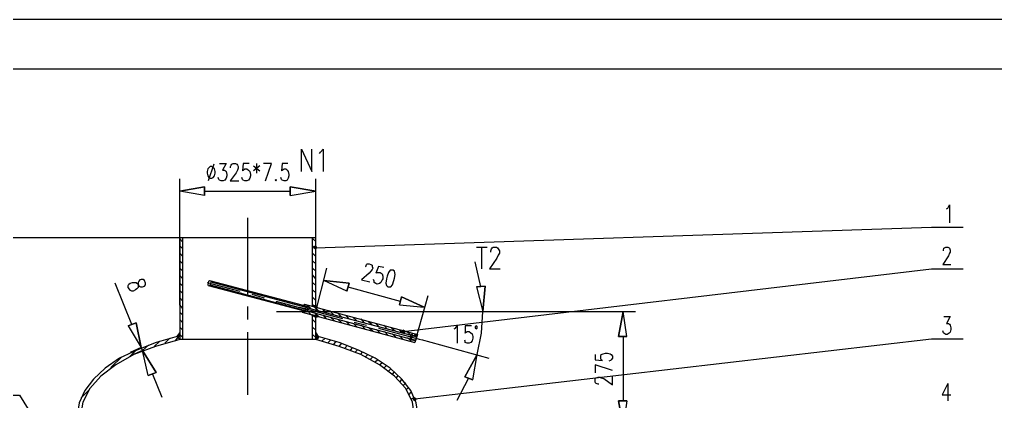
# Model space of a CAD drawing. Extents: x 13.06 to 16.25, y 9.33 to 13.85.
# Drawn here: x 13.929 to 14.977, y 13.442 to 13.853 of the extents above; entities that cross this region are included whole.
import ezdxf

# ---------------------------------------------------------------- set-up
doc = ezdxf.new("R2010")
doc.units = 0
doc.header["$MEASUREMENT"] = 0
doc.linetypes.add('AUSGEZOGEN', pattern=[0])
doc.layers.get('0').update_dxf_attribs({"linetype": 'AUSGEZOGEN'})

msp = doc.modelspace()

# ---------------------------------------------------------------- linework, layer by layer
for points in [[(13.056, 9.3307), (16.25, 9.3307), (16.25, 9.3307), (16.25, 13.8527), (16.25, 13.8527), (13.056, 13.8527), (13.056, 13.8527), (13.056, 9.3307), (13.056, 9.3307)], [(13.19, 9.384), (16.1967, 9.384), (16.1967, 9.384), (16.1967, 13.7993), (16.1967, 13.7993), (13.19, 13.7993), (13.19, 13.7993), (13.19, 9.384), (13.19, 9.384)], [(14.2313, 13.6893), (14.2313, 13.7133), (14.2313, 13.7133), (14.2427, 13.6893), (14.2427, 13.6893), (14.2427, 13.7133)], [(14.2507, 13.7087), (14.252, 13.71), (14.252, 13.71), (14.2547, 13.7133), (14.2547, 13.7133), (14.2547, 13.6893)], [(14.1373, 13.6973), (14.1313, 13.6793)], [(14.1433, 13.698), (14.1507, 13.698), (14.1507, 13.698), (14.1467, 13.6907), (14.1467, 13.6907), (14.1487, 13.6907), (14.1487, 13.6907), (14.15, 13.69), (14.15, 13.69), (14.1507, 13.6893), (14.1507, 13.6893), (14.1513, 13.686), (14.1513, 13.686), (14.1513, 13.6847), (14.1513, 13.6847), (14.1507, 13.682), (14.1507, 13.682), (14.1493, 13.68), (14.1493, 13.68), (14.1473, 13.6793), (14.1473, 13.6793), (14.1453, 13.6793), (14.1453, 13.6793), (14.1433, 13.68), (14.1433, 13.68), (14.1427, 13.6807), (14.1427, 13.6807), (14.142, 13.6827)], [(14.1553, 13.6933), (14.1553, 13.6947), (14.1553, 13.6947), (14.156, 13.696), (14.156, 13.696), (14.1567, 13.6973), (14.1567, 13.6973), (14.158, 13.698), (14.158, 13.698), (14.1607, 13.698), (14.1607, 13.698), (14.162, 13.6973), (14.162, 13.6973), (14.1627, 13.696), (14.1627, 13.696), (14.1633, 13.6947), (14.1633, 13.6947), (14.1633, 13.6927), (14.1633, 13.6927), (14.1627, 13.6907), (14.1627, 13.6907), (14.1613, 13.688), (14.1613, 13.688), (14.1547, 13.6793), (14.1547, 13.6793), (14.164, 13.6793)], [(14.1753, 13.698), (14.1687, 13.698), (14.1687, 13.698), (14.168, 13.69), (14.168, 13.69), (14.1687, 13.6907), (14.1687, 13.6907), (14.1707, 13.692), (14.1707, 13.692), (14.1727, 13.692), (14.1727, 13.692), (14.1747, 13.6907), (14.1747, 13.6907), (14.176, 13.6893), (14.176, 13.6893), (14.1767, 13.686), (14.1767, 13.686), (14.1767, 13.6847), (14.1767, 13.6847), (14.176, 13.682), (14.176, 13.682), (14.1747, 13.68), (14.1747, 13.68), (14.1727, 13.6793), (14.1727, 13.6793), (14.1707, 13.6793), (14.1707, 13.6793), (14.1687, 13.68), (14.1687, 13.68), (14.168, 13.6807), (14.168, 13.6807), (14.1673, 13.6827)], [(14.1833, 13.698), (14.1833, 13.6873)], [(14.1927, 13.6793), (14.1993, 13.698), (14.1993, 13.698), (14.1907, 13.698)], [(14.2167, 13.698), (14.2107, 13.698), (14.2107, 13.698), (14.21, 13.69), (14.21, 13.69), (14.2107, 13.6907), (14.2107, 13.6907), (14.2127, 13.692), (14.2127, 13.692), (14.2147, 13.692), (14.2147, 13.692), (14.216, 13.6907), (14.216, 13.6907), (14.2173, 13.6893), (14.2173, 13.6893), (14.218, 13.686), (14.218, 13.686), (14.218, 13.6847), (14.218, 13.6847), (14.2173, 13.682), (14.2173, 13.682), (14.216, 13.68), (14.216, 13.68), (14.2147, 13.6793), (14.2147, 13.6793), (14.2127, 13.6793), (14.2127, 13.6793), (14.2107, 13.68), (14.2107, 13.68), (14.21, 13.6807), (14.21, 13.6807), (14.2093, 13.6827)], [(14.1333, 13.6947), (14.132, 13.6933), (14.132, 13.6933), (14.1307, 13.692), (14.1307, 13.692), (14.13, 13.6893), (14.13, 13.6893), (14.13, 13.6873), (14.13, 13.6873), (14.1307, 13.6847), (14.1307, 13.6847), (14.132, 13.6827), (14.132, 13.6827), (14.1333, 13.682), (14.1333, 13.682), (14.1353, 13.682), (14.1353, 13.682), (14.1367, 13.6827), (14.1367, 13.6827), (14.138, 13.6847), (14.138, 13.6847), (14.1387, 13.6873), (14.1387, 13.6873), (14.1387, 13.6893), (14.1387, 13.6893), (14.138, 13.692), (14.138, 13.692), (14.1367, 13.6933), (14.1367, 13.6933), (14.1353, 13.6947), (14.1353, 13.6947), (14.1333, 13.6947), (14.1333, 13.6947)], [(14.18, 13.6953), (14.1867, 13.69)], [(14.1867, 13.6953), (14.18, 13.69)], [(14.1007, 13.546), (14.1007, 13.6813)], [(14.204, 13.6807), (14.2033, 13.68), (14.2033, 13.68), (14.204, 13.6793), (14.204, 13.6793), (14.2047, 13.68), (14.2047, 13.68), (14.204, 13.6807), (14.204, 13.6807)], [(14.2467, 13.546), (14.2467, 13.6813)], [(14.1273, 13.6727), (14.1273, 13.6633), (14.1273, 13.6727), (14.1273, 13.6633), (14.1007, 13.668), (14.1273, 13.6727), (14.1007, 13.668), (14.1273, 13.6727), (14.1273, 13.6727)], [(14.1273, 13.668), (14.2193, 13.668)], [(14.2193, 13.6727), (14.2193, 13.6633), (14.2193, 13.6727), (14.2193, 13.6633), (14.2467, 13.668), (14.2193, 13.6727), (14.2467, 13.668), (14.2193, 13.6727), (14.2193, 13.6727)], [(14.924, 13.6493), (14.9253, 13.65), (14.9253, 13.65), (14.9273, 13.6533), (14.9273, 13.6533), (14.9273, 13.634)], [(14.1733, 13.6393), (14.1733, 13.5573)], [(14.2467, 13.6073), (14.246, 13.6073), (14.246, 13.6073), (14.908, 13.6293), (14.908, 13.6293), (14.942, 13.6293)], [(14.1733, 13.618), (13.298, 13.618)], [(14.1733, 13.618), (13.416, 13.618)], [(14.2467, 13.618), (14.1007, 13.618), (14.1007, 13.618), (14.1007, 13.5087)], [(14.104, 13.6133), (14.1007, 13.6167)], [(14.104, 13.5087), (14.104, 13.618)], [(14.2433, 13.544), (14.2433, 13.618)], [(14.2467, 13.614), (14.2433, 13.6173)], [(14.2467, 13.5433), (14.2467, 13.618)], [(14.104, 13.606), (14.1007, 13.6093)], [(14.2467, 13.606), (14.2433, 13.6093)], [(14.2453, 13.6087), (14.2447, 13.6073), (14.2453, 13.6087), (14.2447, 13.6073), (14.246, 13.6073), (14.2453, 13.6087), (14.246, 13.6073), (14.2453, 13.6087), (14.2453, 13.6087)], [(14.2447, 13.6073), (14.2453, 13.6067), (14.2447, 13.6073), (14.2453, 13.6067), (14.246, 13.6073), (14.2447, 13.6073), (14.246, 13.6073), (14.2447, 13.6073), (14.2447, 13.6073)], [(14.246, 13.6087), (14.2453, 13.6087), (14.246, 13.6087), (14.2453, 13.6087), (14.246, 13.6073), (14.246, 13.6087), (14.246, 13.6073), (14.246, 13.6087), (14.246, 13.6087)], [(14.2453, 13.6067), (14.246, 13.606), (14.2453, 13.6067), (14.246, 13.606), (14.246, 13.6073), (14.2453, 13.6067), (14.246, 13.6073), (14.2453, 13.6067), (14.2453, 13.6067)], [(14.2473, 13.6073), (14.2473, 13.6087), (14.2473, 13.6073), (14.2473, 13.6087), (14.246, 13.6073), (14.2473, 13.6073), (14.246, 13.6073), (14.2473, 13.6073), (14.2473, 13.6073)], [(14.2473, 13.6087), (14.246, 13.6087), (14.2473, 13.6087), (14.246, 13.6087), (14.246, 13.6073), (14.2473, 13.6087), (14.246, 13.6073), (14.2473, 13.6087), (14.2473, 13.6087)], [(14.246, 13.6073), (14.2467, 13.6073)], [(14.246, 13.606), (14.2473, 13.6067), (14.246, 13.606), (14.2473, 13.6067), (14.246, 13.6073), (14.246, 13.606), (14.246, 13.6073), (14.246, 13.606), (14.246, 13.606)], [(14.2473, 13.6067), (14.2473, 13.6073), (14.2473, 13.6067), (14.2473, 13.6073), (14.246, 13.6073), (14.2473, 13.6067), (14.246, 13.6073), (14.2473, 13.6067), (14.2473, 13.6067)], [(14.4193, 13.608), (14.4307, 13.608)], [(14.4247, 13.608), (14.4247, 13.5847)], [(14.4347, 13.6027), (14.4347, 13.604), (14.4347, 13.604), (14.4353, 13.606), (14.4353, 13.606), (14.436, 13.6073), (14.436, 13.6073), (14.4373, 13.608), (14.4373, 13.608), (14.4407, 13.608), (14.4407, 13.608), (14.442, 13.6073), (14.442, 13.6073), (14.4427, 13.606), (14.4427, 13.606), (14.444, 13.604), (14.444, 13.604), (14.444, 13.6013), (14.444, 13.6013), (14.4427, 13.5993), (14.4427, 13.5993), (14.4413, 13.596), (14.4413, 13.596), (14.4333, 13.5847), (14.4333, 13.5847), (14.4447, 13.5847)], [(14.9207, 13.604), (14.9207, 13.6047), (14.9207, 13.6047), (14.9213, 13.6067), (14.9213, 13.6067), (14.922, 13.6073), (14.922, 13.6073), (14.9233, 13.608), (14.9233, 13.608), (14.9253, 13.608), (14.9253, 13.608), (14.9267, 13.6073), (14.9267, 13.6073), (14.9273, 13.6067), (14.9273, 13.6067), (14.928, 13.6047), (14.928, 13.6047), (14.928, 13.6027), (14.928, 13.6027), (14.9273, 13.6013), (14.9273, 13.6013), (14.926, 13.5987), (14.926, 13.5987), (14.92, 13.5893), (14.92, 13.5893), (14.9287, 13.5893)], [(14.104, 13.598), (14.1007, 13.6013)], [(14.104, 13.59), (14.1007, 13.5933)], [(14.2467, 13.598), (14.2433, 13.6013)], [(14.2467, 13.59), (14.2433, 13.5933)], [(14.424, 13.5653), (14.418, 13.592)], [(14.104, 13.582), (14.1007, 13.5853)], [(14.2467, 13.582), (14.2433, 13.5853)], [(14.2467, 13.5387), (14.2587, 13.5853)], [(14.3, 13.5867), (14.3007, 13.5873), (14.3007, 13.5873), (14.3013, 13.5893), (14.3013, 13.5893), (14.302, 13.59), (14.302, 13.59), (14.304, 13.59), (14.304, 13.59), (14.306, 13.5893), (14.306, 13.5893), (14.3073, 13.5887), (14.3073, 13.5887), (14.3073, 13.5873), (14.3073, 13.5873), (14.308, 13.5853), (14.308, 13.5853), (14.3073, 13.584), (14.3073, 13.584), (14.306, 13.582), (14.306, 13.582), (14.304, 13.58), (14.304, 13.58), (14.296, 13.5727), (14.296, 13.5727), (14.3047, 13.5707)], [(14.32, 13.586), (14.314, 13.5873), (14.314, 13.5873), (14.3113, 13.58), (14.3113, 13.58), (14.312, 13.5807), (14.312, 13.5807), (14.316, 13.5807), (14.316, 13.5807), (14.318, 13.5793), (14.318, 13.5793), (14.3187, 13.5767), (14.3187, 13.5767), (14.3187, 13.574), (14.3187, 13.574), (14.318, 13.5727), (14.318, 13.5727), (14.3167, 13.57), (14.3167, 13.57), (14.3153, 13.5687), (14.3153, 13.5687), (14.3127, 13.568), (14.3127, 13.568), (14.3113, 13.5687), (14.3113, 13.5687), (14.3093, 13.57), (14.3093, 13.57), (14.3093, 13.5713), (14.3093, 13.5713), (14.3087, 13.5733)], [(14.3287, 13.5833), (14.3267, 13.5833), (14.3267, 13.5833), (14.3247, 13.5807), (14.3247, 13.5807), (14.3233, 13.5767), (14.3233, 13.5767), (14.3227, 13.574), (14.3227, 13.574), (14.322, 13.5693), (14.322, 13.5693), (14.3227, 13.5667), (14.3227, 13.5667), (14.324, 13.5653), (14.324, 13.5653), (14.3273, 13.5653), (14.3273, 13.5653), (14.3293, 13.5673), (14.3293, 13.5673), (14.3307, 13.572), (14.3307, 13.572), (14.3313, 13.5747), (14.3313, 13.5747), (14.332, 13.5787), (14.332, 13.5787), (14.3313, 13.582), (14.3313, 13.582), (14.33, 13.5833), (14.33, 13.5833), (14.3287, 13.5833), (14.3287, 13.5833)], [(14.3413, 13.5173), (14.3407, 13.5173), (14.3407, 13.5173), (14.908, 13.5847), (14.908, 13.5847), (14.942, 13.5847)], [(14.0627, 13.572), (14.0613, 13.5733), (14.0613, 13.5733), (14.0593, 13.5733), (14.0593, 13.5733), (14.058, 13.5727), (14.058, 13.5727), (14.0567, 13.5713), (14.0567, 13.5713), (14.056, 13.57), (14.056, 13.57), (14.056, 13.5647), (14.056, 13.5647), (14.0547, 13.5633), (14.0547, 13.5633), (14.0533, 13.562), (14.0533, 13.562), (14.0507, 13.5607), (14.0507, 13.5607), (14.0493, 13.5607), (14.0493, 13.5607), (14.048, 13.5613), (14.048, 13.5613), (14.0467, 13.5627), (14.0467, 13.5627), (14.0453, 13.5647), (14.0453, 13.5647), (14.0453, 13.5667), (14.0453, 13.5667), (14.046, 13.568), (14.046, 13.568), (14.0473, 13.5693), (14.0473, 13.5693), (14.05, 13.57), (14.05, 13.57), (14.054, 13.57), (14.054, 13.57), (14.056, 13.568), (14.056, 13.568), (14.0573, 13.566), (14.0573, 13.566), (14.0587, 13.5653), (14.0587, 13.5653), (14.0607, 13.5653), (14.0607, 13.5653), (14.0627, 13.566), (14.0627, 13.566), (14.064, 13.5673), (14.064, 13.5673), (14.064, 13.5693), (14.064, 13.5693), (14.0627, 13.572), (14.0627, 13.572)], [(14.104, 13.574), (14.1007, 13.5773)], [(14.1313, 13.5667), (14.1313, 13.5673), (14.1313, 13.5673), (14.132, 13.5713)], [(14.132, 13.5713), (14.1327, 13.572)], [(14.1327, 13.572), (14.2387, 13.544)], [(14.2467, 13.574), (14.2433, 13.578)], [(14.2827, 13.5693), (14.28, 13.5607), (14.2827, 13.5693), (14.28, 13.5607), (14.2553, 13.572), (14.2827, 13.5693), (14.2553, 13.572), (14.2827, 13.5693), (14.2827, 13.5693)], [(14.0493, 13.5247), (14.0313, 13.5693)], [(14.104, 13.566), (14.1007, 13.5693)], [(14.104, 13.558), (14.1007, 13.5613)], [(14.13, 13.57), (14.1653, 13.5607)], [(14.1313, 13.5667), (14.2373, 13.5387)], [(14.1333, 13.5673), (14.1327, 13.5667)], [(14.134, 13.5707), (14.1333, 13.5673)], [(14.1333, 13.5673), (14.2353, 13.54)], [(14.134, 13.5707), (14.236, 13.5433)], [(14.1367, 13.5707), (14.136, 13.57)], [(14.138, 13.566), (14.1373, 13.5653)], [(14.1413, 13.5693), (14.1407, 13.5687)], [(14.1433, 13.5647), (14.142, 13.564)], [(14.1467, 13.568), (14.1453, 13.5673)], [(14.148, 13.5633), (14.1467, 13.5627)], [(14.1513, 13.5673), (14.15, 13.566)], [(14.1527, 13.5627), (14.1513, 13.5613)], [(14.156, 13.566), (14.1547, 13.5647)], [(14.1573, 13.5613), (14.156, 13.56)], [(14.1607, 13.5647), (14.16, 13.5633)], [(14.1653, 13.5633), (14.1647, 13.562)], [(14.17, 13.562), (14.1693, 13.5607)], [(14.1747, 13.5607), (14.174, 13.56)], [(14.2467, 13.5667), (14.2433, 13.57)], [(14.2467, 13.5587), (14.2433, 13.562)], [(14.2813, 13.5653), (14.3373, 13.55)], [(14.4287, 13.566), (14.4193, 13.5653), (14.4287, 13.566), (14.4193, 13.5653), (14.426, 13.5387), (14.4287, 13.566), (14.426, 13.5387), (14.4287, 13.566), (14.4287, 13.566)], [(14.104, 13.55), (14.1007, 13.5533)], [(14.162, 13.56), (14.1613, 13.5587)], [(14.1667, 13.5587), (14.166, 13.5573)], [(14.1713, 13.5573), (14.1707, 13.556)], [(14.1767, 13.556), (14.1753, 13.5553)], [(14.178, 13.5573), (14.1913, 13.5533)], [(14.18, 13.5593), (14.1787, 13.5587)], [(14.1813, 13.5547), (14.18, 13.554)], [(14.1847, 13.558), (14.1833, 13.5573)], [(14.186, 13.5533), (14.1847, 13.5527)], [(14.1893, 13.5567), (14.188, 13.556)], [(14.1907, 13.552), (14.1893, 13.5513)], [(14.194, 13.5553), (14.1933, 13.5547)], [(14.1953, 13.5507), (14.1947, 13.55)], [(14.1987, 13.554), (14.198, 13.5533)], [(14.2033, 13.5533), (14.2027, 13.552)], [(14.204, 13.55), (14.2387, 13.5407)], [(14.208, 13.552), (14.2073, 13.5507)], [(14.2133, 13.5507), (14.212, 13.5493)], [(14.2467, 13.5507), (14.2433, 13.554)], [(14.3387, 13.5547), (14.3367, 13.546), (14.3387, 13.5547), (14.3367, 13.546), (14.3633, 13.5433), (14.3387, 13.5547), (14.3633, 13.5433), (14.3387, 13.5547), (14.3387, 13.5547)], [(14.3547, 13.51), (14.3673, 13.556)], [(14.104, 13.542), (14.1007, 13.546)], [(14.1733, 13.544), (14.1733, 13.53)], [(14.2, 13.5493), (14.1993, 13.5487)], [(14.2047, 13.5487), (14.204, 13.5473)], [(14.21, 13.5473), (14.2087, 13.546)], [(14.2147, 13.546), (14.2133, 13.5447)], [(14.218, 13.5493), (14.2167, 13.548)], [(14.2193, 13.5447), (14.218, 13.5433)], [(14.2227, 13.548), (14.2213, 13.5467)], [(14.224, 13.5433), (14.2227, 13.542)], [(14.2273, 13.5467), (14.2267, 13.5453)], [(14.2287, 13.542), (14.228, 13.5407)], [(14.2293, 13.5433), (14.2753, 13.5313)], [(14.232, 13.5453), (14.2313, 13.5447)], [(14.232, 13.54), (14.232, 13.5393), (14.232, 13.54), (14.232, 13.5393), (14.2327, 13.5393), (14.232, 13.54), (14.2327, 13.5393), (14.232, 13.54), (14.232, 13.54)], [(14.2327, 13.5387), (14.232, 13.54)], [(14.2387, 13.544), (14.2373, 13.5387), (14.2373, 13.5387), (14.2327, 13.5393)], [(14.2333, 13.5407), (14.2327, 13.54)], [(14.234, 13.546), (14.2333, 13.5453), (14.234, 13.546), (14.2333, 13.5453), (14.234, 13.5453), (14.234, 13.546), (14.234, 13.5453), (14.234, 13.546), (14.234, 13.546)], [(14.234, 13.546), (14.2333, 13.5453)], [(14.2333, 13.5453), (14.234, 13.5453), (14.2333, 13.5453), (14.234, 13.5453), (14.234, 13.5447), (14.2333, 13.5453), (14.234, 13.5447), (14.2333, 13.5453), (14.2333, 13.5453)], [(14.2347, 13.5467), (14.234, 13.5447)], [(14.234, 13.5447), (14.2387, 13.544)], [(14.2347, 13.5467), (14.356, 13.514)], [(14.236, 13.5433), (14.2353, 13.54)], [(14.2353, 13.54), (14.2373, 13.5393)], [(14.2367, 13.544), (14.236, 13.5433)], [(14.236, 13.5433), (14.238, 13.5427)], [(14.2373, 13.546), (14.2413, 13.542)], [(14.238, 13.5427), (14.3493, 13.5133)], [(14.2427, 13.5447), (14.2467, 13.5447), (14.2467, 13.5447), (14.2487, 13.5427)], [(14.2467, 13.5447), (14.2427, 13.5447), (14.2467, 13.5447), (14.2427, 13.5447), (14.2467, 13.5447), (14.2467, 13.5447)], [(14.2427, 13.5447), (14.2467, 13.5447), (14.2427, 13.5447), (14.2467, 13.5447), (14.2467, 13.5433), (14.2427, 13.5447), (14.2467, 13.5433), (14.2427, 13.5447), (14.2427, 13.5447)], [(14.2447, 13.5447), (14.2433, 13.546)], [(14.2453, 13.5433), (14.2493, 13.54)], [(14.2467, 13.5447), (14.2467, 13.5433), (14.2467, 13.5447), (14.2467, 13.5433), (14.248, 13.5433), (14.2467, 13.5447), (14.248, 13.5433), (14.2467, 13.5447), (14.2467, 13.5447)], [(14.2467, 13.5447), (14.248, 13.5433), (14.2467, 13.5447), (14.248, 13.5433), (14.2467, 13.5447), (14.2467, 13.5447)], [(14.2467, 13.5433), (14.248, 13.5433), (14.2467, 13.5433), (14.248, 13.5433), (14.2487, 13.5427), (14.2467, 13.5433), (14.2487, 13.5427), (14.2467, 13.5433), (14.2467, 13.5433)], [(14.254, 13.5413), (14.2573, 13.5373)], [(14.104, 13.5347), (14.1007, 13.538)], [(14.104, 13.5267), (14.1007, 13.53)], [(14.2047, 13.5387), (14.28, 13.5387)], [(14.232, 13.5393), (14.2327, 13.5393), (14.232, 13.5393), (14.2327, 13.5393), (14.2327, 13.5387), (14.232, 13.5393), (14.2327, 13.5387), (14.232, 13.5393), (14.232, 13.5393)], [(14.2327, 13.5393), (14.232, 13.538)], [(14.232, 13.538), (14.3533, 13.5053)], [(14.2327, 13.5387), (14.2333, 13.5373)], [(14.2373, 13.5393), (14.348, 13.5093)], [(14.238, 13.5393), (14.242, 13.5353)], [(14.2427, 13.5353), (14.2467, 13.5327), (14.2467, 13.5327), (14.25, 13.5333)], [(14.2427, 13.5353), (14.244, 13.534), (14.2427, 13.5353), (14.244, 13.534), (14.2467, 13.534), (14.2427, 13.5353), (14.2467, 13.534), (14.2427, 13.5353), (14.2427, 13.5353)], [(14.2433, 13.5087), (14.2433, 13.5353)], [(14.2467, 13.5267), (14.2433, 13.53)], [(14.244, 13.534), (14.2453, 13.5333), (14.244, 13.534), (14.2453, 13.5333), (14.2467, 13.5333), (14.244, 13.534), (14.2467, 13.5333), (14.244, 13.534), (14.244, 13.534)], [(14.244, 13.534), (14.2467, 13.534), (14.244, 13.534), (14.2467, 13.534), (14.2467, 13.5333), (14.244, 13.534), (14.2467, 13.5333), (14.244, 13.534), (14.244, 13.534)], [(14.2453, 13.5333), (14.2467, 13.5333), (14.2453, 13.5333), (14.2467, 13.5333), (14.2467, 13.5327), (14.2453, 13.5333), (14.2467, 13.5327), (14.2453, 13.5333), (14.2453, 13.5333)], [(14.246, 13.5367), (14.25, 13.5333)], [(14.2467, 13.534), (14.2467, 13.5333), (14.2467, 13.534), (14.2467, 13.5333), (14.25, 13.5333), (14.2467, 13.534), (14.25, 13.5333), (14.2467, 13.534), (14.2467, 13.534)], [(14.2467, 13.5087), (14.2467, 13.534)], [(14.2467, 13.5333), (14.25, 13.5333), (14.2467, 13.5333), (14.25, 13.5333), (14.2467, 13.5327), (14.2467, 13.5333), (14.2467, 13.5327), (14.2467, 13.5333), (14.2467, 13.5333)], [(14.2547, 13.5347), (14.258, 13.5307)], [(14.262, 13.5393), (14.266, 13.5353)], [(14.2627, 13.5327), (14.2667, 13.5287)], [(14.2707, 13.5367), (14.274, 13.5333)], [(14.2707, 13.53), (14.2747, 13.5267)], [(14.2787, 13.5347), (14.2827, 13.5307)], [(14.28, 13.5387), (14.4393, 13.5387)], [(14.2867, 13.5327), (14.2907, 13.5287)], [(14.2953, 13.5307), (14.2987, 13.5267)], [(14.3027, 13.5387), (14.59, 13.5387)], [(14.42, 13.4927), (14.4247, 13.5153), (14.4247, 13.5153), (14.426, 13.5387)], [(14.572, 13.512), (14.5807, 13.512), (14.572, 13.512), (14.5807, 13.512), (14.5767, 13.5387), (14.572, 13.512), (14.5767, 13.5387), (14.572, 13.512), (14.572, 13.512)], [(14.9213, 13.5333), (14.928, 13.5333), (14.928, 13.5333), (14.924, 13.526), (14.924, 13.526), (14.926, 13.526), (14.926, 13.526), (14.9273, 13.5253), (14.9273, 13.5253), (14.928, 13.524), (14.928, 13.524), (14.9287, 13.5213), (14.9287, 13.5213), (14.9287, 13.5193), (14.9287, 13.5193), (14.928, 13.5167), (14.928, 13.5167), (14.9267, 13.5153), (14.9267, 13.5153), (14.9247, 13.514), (14.9247, 13.514), (14.9233, 13.514), (14.9233, 13.514), (14.9213, 13.5153), (14.9213, 13.5153), (14.9207, 13.516), (14.9207, 13.516), (14.92, 13.518)], [(14.054, 13.5267), (14.0453, 13.5233), (14.054, 13.5267), (14.0453, 13.5233), (14.0593, 13.5), (14.054, 13.5267), (14.0593, 13.5), (14.054, 13.5267), (14.054, 13.5267)], [(14.104, 13.5187), (14.1007, 13.522)], [(14.2467, 13.5187), (14.2433, 13.522)], [(14.2793, 13.528), (14.2833, 13.524)], [(14.2873, 13.526), (14.2913, 13.522)], [(14.288, 13.5273), (14.3013, 13.524)], [(14.296, 13.524), (14.2993, 13.52)], [(14.3033, 13.528), (14.3073, 13.5247)], [(14.304, 13.5213), (14.308, 13.518)], [(14.3113, 13.526), (14.3153, 13.522)], [(14.312, 13.5193), (14.316, 13.5153)], [(14.314, 13.5207), (14.3593, 13.5087)], [(14.32, 13.524), (14.3233, 13.52)], [(14.328, 13.5213), (14.332, 13.518)], [(14.336, 13.5193), (14.34, 13.5153)], [(14.3407, 13.5187), (14.34, 13.518), (14.3407, 13.5187), (14.34, 13.518), (14.3407, 13.5173), (14.3407, 13.5187), (14.3407, 13.5173), (14.3407, 13.5187), (14.3407, 13.5187)], [(14.342, 13.518), (14.3407, 13.5187), (14.342, 13.518), (14.3407, 13.5187), (14.3407, 13.5173), (14.342, 13.518), (14.3407, 13.5173), (14.342, 13.518), (14.342, 13.518)], [(14.3953, 13.52), (14.3967, 13.5207), (14.3967, 13.5207), (14.3987, 13.5233), (14.3987, 13.5233), (14.3987, 13.5047)], [(14.414, 13.5233), (14.4073, 13.5233), (14.4073, 13.5233), (14.4073, 13.5153), (14.4073, 13.5153), (14.4073, 13.516), (14.4073, 13.516), (14.4093, 13.5173), (14.4093, 13.5173), (14.4113, 13.5173), (14.4113, 13.5173), (14.4133, 13.516), (14.4133, 13.516), (14.4147, 13.5147), (14.4147, 13.5147), (14.4153, 13.512), (14.4153, 13.512), (14.4153, 13.51), (14.4153, 13.51), (14.4147, 13.5073), (14.4147, 13.5073), (14.4133, 13.5053), (14.4133, 13.5053), (14.4113, 13.5047), (14.4113, 13.5047), (14.4093, 13.5047), (14.4093, 13.5047), (14.4073, 13.5053), (14.4073, 13.5053), (14.4073, 13.5067), (14.4073, 13.5067), (14.4067, 13.508)], [(14.42, 13.522), (14.42, 13.5227), (14.42, 13.5227), (14.4193, 13.5233), (14.4193, 13.5233), (14.418, 13.5227), (14.418, 13.5227), (14.418, 13.5207), (14.418, 13.5207), (14.4193, 13.52), (14.4193, 13.52), (14.42, 13.5207), (14.42, 13.5207), (14.42, 13.522), (14.42, 13.522)], [(14.098, 13.512), (14.0753, 13.5053), (14.0753, 13.5053), (14.0547, 13.4973), (14.0547, 13.4973), (14.036, 13.4887), (14.036, 13.4887), (14.0207, 13.478), (14.0207, 13.478), (14.008, 13.466), (14.008, 13.466), (13.9987, 13.454), (13.9987, 13.454), (13.9927, 13.4407), (13.9927, 13.4407), (13.9907, 13.4267)], [(14.1007, 13.5087), (14.0747, 13.5013), (14.0747, 13.5013), (14.0513, 13.4927), (14.0513, 13.4927), (14.032, 13.4813), (14.032, 13.4813), (14.016, 13.4693), (14.016, 13.4693), (14.004, 13.456), (14.004, 13.456), (13.9967, 13.4413), (13.9967, 13.4413), (13.994, 13.4267)], [(14.0847, 13.5047), (14.09, 13.51)], [(14.096, 13.5073), (14.0987, 13.5107)], [(14.2467, 13.5087), (14.1007, 13.5087), (14.1007, 13.5087), (14.098, 13.512), (14.098, 13.512), (14.1007, 13.516)], [(14.1007, 13.516), (14.098, 13.512), (14.1007, 13.516), (14.098, 13.512), (14.1007, 13.512), (14.1007, 13.516), (14.1007, 13.512), (14.1007, 13.516), (14.1007, 13.516)], [(14.098, 13.512), (14.1007, 13.512), (14.098, 13.512), (14.1007, 13.512), (14.1007, 13.5087), (14.098, 13.512), (14.1007, 13.5087), (14.098, 13.512), (14.098, 13.512)], [(14.104, 13.5107), (14.1007, 13.514)], [(14.1733, 13.5167), (14.1733, 13.4493)], [(14.2467, 13.5107), (14.2433, 13.514)], [(14.2467, 13.516), (14.2493, 13.512), (14.2493, 13.512), (14.2467, 13.5087)], [(14.2467, 13.516), (14.2467, 13.512), (14.2467, 13.516), (14.2467, 13.512), (14.2493, 13.512), (14.2467, 13.516), (14.2493, 13.512), (14.2467, 13.516), (14.2467, 13.516)], [(14.2467, 13.512), (14.2493, 13.512), (14.2467, 13.512), (14.2493, 13.512), (14.2467, 13.5087), (14.2467, 13.512), (14.2467, 13.5087), (14.2467, 13.512), (14.2467, 13.512)], [(14.3527, 13.4267), (14.3507, 13.4413), (14.3507, 13.4413), (14.3433, 13.456), (14.3433, 13.456), (14.3313, 13.4693), (14.3313, 13.4693), (14.3153, 13.4813), (14.3153, 13.4813), (14.2953, 13.4927), (14.2953, 13.4927), (14.272, 13.5013), (14.272, 13.5013), (14.2467, 13.5087)], [(14.2473, 13.5087), (14.25, 13.5113)], [(14.3567, 13.4267), (14.3547, 13.4407), (14.3547, 13.4407), (14.3487, 13.454), (14.3487, 13.454), (14.3393, 13.466), (14.3393, 13.466), (14.3267, 13.478), (14.3267, 13.478), (14.3107, 13.4887), (14.3107, 13.4887), (14.2927, 13.4973), (14.2927, 13.4973), (14.272, 13.5053), (14.272, 13.5053), (14.2493, 13.512)], [(14.2533, 13.5067), (14.2567, 13.51)], [(14.26, 13.5053), (14.2627, 13.508)], [(14.3207, 13.5173), (14.324, 13.5133)], [(14.3287, 13.5147), (14.3327, 13.5113)], [(14.3367, 13.5127), (14.3407, 13.5087)], [(14.34, 13.518), (14.3393, 13.5173), (14.34, 13.518), (14.3393, 13.5173), (14.3407, 13.5173), (14.34, 13.518), (14.3407, 13.5173), (14.34, 13.518), (14.34, 13.518)], [(14.3393, 13.5173), (14.34, 13.516), (14.3393, 13.5173), (14.34, 13.516), (14.3407, 13.5173), (14.3393, 13.5173), (14.3407, 13.5173), (14.3393, 13.5173), (14.3393, 13.5173)], [(14.34, 13.516), (14.3407, 13.516), (14.34, 13.516), (14.3407, 13.516), (14.3407, 13.5173), (14.34, 13.516), (14.3407, 13.5173), (14.34, 13.516), (14.34, 13.516)], [(14.342, 13.5173), (14.342, 13.518), (14.342, 13.5173), (14.342, 13.518), (14.3407, 13.5173), (14.342, 13.5173), (14.3407, 13.5173), (14.342, 13.5173), (14.342, 13.5173)], [(14.3407, 13.5173), (14.3413, 13.5173)], [(14.3407, 13.516), (14.342, 13.516), (14.3407, 13.516), (14.342, 13.516), (14.3407, 13.5173), (14.3407, 13.516), (14.3407, 13.5173), (14.3407, 13.516), (14.3407, 13.516)], [(14.342, 13.516), (14.342, 13.5173), (14.342, 13.516), (14.342, 13.5173), (14.3407, 13.5173), (14.342, 13.516), (14.3407, 13.5173), (14.342, 13.516), (14.342, 13.516)], [(14.3447, 13.5173), (14.3487, 13.5133)], [(14.3453, 13.5107), (14.3493, 13.5067)], [(14.3487, 13.508), (14.348, 13.5087), (14.348, 13.5087), (14.3493, 13.514)], [(14.348, 13.5087), (14.3487, 13.5087)], [(14.3487, 13.508), (14.3493, 13.5087), (14.3493, 13.5087), (14.3507, 13.5133)], [(14.3493, 13.514), (14.35, 13.514)], [(14.3493, 13.514), (14.35, 13.514)], [(14.3493, 13.5093), (14.354, 13.508)], [(14.3493, 13.5087), (14.354, 13.5073)], [(14.3507, 13.5133), (14.3507, 13.514), (14.3507, 13.514), (14.35, 13.514)], [(14.3507, 13.5133), (14.3553, 13.5127)], [(14.3507, 13.5127), (14.3547, 13.512)], [(14.3527, 13.5147), (14.3553, 13.5127)], [(14.356, 13.514), (14.3533, 13.5053)], [(14.354, 13.4447), (14.3533, 13.4447), (14.3533, 13.4447), (14.908, 13.5093), (14.908, 13.5093), (14.942, 13.5093)], [(14.3547, 13.512), (14.354, 13.508)], [(14.354, 13.508), (14.354, 13.5073)], [(14.3547, 13.512), (14.3553, 13.512)], [(14.36, 13.5087), (14.4327, 13.4887)], [(14.5767, 13.512), (14.5767, 13.4427)], [(14.0593, 13.5), (14.0473, 13.4947)], [(14.0607, 13.4967), (14.0593, 13.5)], [(14.0607, 13.4967), (14.0673, 13.5027)], [(14.0733, 13.5013), (14.0793, 13.5067)], [(14.266, 13.5033), (14.2687, 13.5067)], [(14.272, 13.5013), (14.2747, 13.5047)], [(14.278, 13.4993), (14.2807, 13.5027)], [(14.284, 13.4973), (14.2867, 13.5)], [(14.2893, 13.4953), (14.292, 13.498)], [(14.0267, 13.4787), (14.0387, 13.49)], [(14.0467, 13.49), (14.054, 13.4973)], [(14.0607, 13.4967), (14.0487, 13.4913)], [(14.0753, 13.4733), (14.0667, 13.47), (14.0753, 13.4733), (14.0667, 13.47), (14.0607, 13.4967), (14.0753, 13.4733), (14.0607, 13.4967), (14.0753, 13.4733), (14.0753, 13.4733)], [(14.2947, 13.4927), (14.2973, 13.4953)], [(14.3, 13.49), (14.3027, 13.4927)], [(14.3053, 13.4873), (14.308, 13.49)], [(14.3107, 13.4847), (14.3133, 13.4873)], [(14.4067, 13.4687), (14.4153, 13.4653), (14.4067, 13.4687), (14.4153, 13.4653), (14.42, 13.4927), (14.4067, 13.4687), (14.42, 13.4927), (14.4067, 13.4687), (14.4067, 13.4687)], [(14.5467, 13.4927), (14.5467, 13.4867), (14.5467, 13.4867), (14.5547, 13.486), (14.5547, 13.486), (14.5533, 13.4867), (14.5533, 13.4867), (14.5527, 13.4887), (14.5527, 13.4887), (14.5527, 13.4907), (14.5527, 13.4907), (14.5533, 13.4927), (14.5533, 13.4927), (14.5553, 13.4933), (14.5553, 13.4933), (14.558, 13.494), (14.558, 13.494), (14.56, 13.494), (14.56, 13.494), (14.5627, 13.4933), (14.5627, 13.4933), (14.564, 13.4927), (14.564, 13.4927), (14.5653, 13.4907), (14.5653, 13.4907), (14.5653, 13.4887), (14.5653, 13.4887), (14.564, 13.4867), (14.564, 13.4867), (14.5633, 13.486), (14.5633, 13.486), (14.5613, 13.4853)], [(14.3153, 13.4813), (14.318, 13.484)], [(14.32, 13.478), (14.3227, 13.4807)], [(14.3247, 13.4747), (14.3273, 13.4773)], [(14.5653, 13.4753), (14.5467, 13.4813), (14.5467, 13.4813), (14.5467, 13.4727)], [(14.0713, 13.4713), (14.0813, 13.4467)], [(14.3293, 13.4713), (14.3313, 13.474)], [(14.3333, 13.4673), (14.3353, 13.47)], [(14.3987, 13.4433), (14.4107, 13.4667)], [(14.5507, 13.4607), (14.55, 13.4607), (14.55, 13.4607), (14.548, 13.4613), (14.548, 13.4613), (14.5473, 13.462), (14.5473, 13.462), (14.5467, 13.4633), (14.5467, 13.4633), (14.5467, 13.466), (14.5467, 13.466), (14.5473, 13.4673), (14.5473, 13.4673), (14.548, 13.4673), (14.548, 13.4673), (14.55, 13.468), (14.55, 13.468), (14.552, 13.468), (14.552, 13.468), (14.5533, 13.4673), (14.5533, 13.4673), (14.556, 13.4667), (14.556, 13.4667), (14.5653, 13.46), (14.5653, 13.46), (14.5653, 13.4687)], [(14.3373, 13.4633), (14.3393, 13.466)], [(14.3407, 13.4593), (14.3433, 13.462)], [(14.344, 13.4547), (14.3467, 13.4573)], [(14.9253, 13.4613), (14.9193, 13.4493), (14.9193, 13.4493), (14.9287, 13.4493)], [(14.9253, 13.4613), (14.9253, 13.4427)], [(13.8967, 13.4487), (13.9287, 13.4487), (13.9287, 13.4487), (13.9713, 13.38)], [(13.9947, 13.446), (14.0033, 13.4547)], [(14.3467, 13.4493), (14.3493, 13.452)], [(14.3493, 13.444), (14.352, 13.4467)], [(14.3533, 13.446), (14.352, 13.4453), (14.3533, 13.446), (14.352, 13.4453), (14.3533, 13.4447), (14.3533, 13.446), (14.3533, 13.4447), (14.3533, 13.446), (14.3533, 13.446)], [(14.352, 13.4453), (14.352, 13.4447), (14.352, 13.4453), (14.352, 13.4447), (14.3533, 13.4447), (14.352, 13.4453), (14.3533, 13.4447), (14.352, 13.4453), (14.352, 13.4453)], [(14.354, 13.4453), (14.3533, 13.446), (14.354, 13.4453), (14.3533, 13.446), (14.3533, 13.4447), (14.354, 13.4453), (14.3533, 13.4447), (14.354, 13.4453), (14.354, 13.4453)], [(14.3547, 13.4447), (14.354, 13.4453), (14.3547, 13.4447), (14.354, 13.4453), (14.3533, 13.4447), (14.3547, 13.4447), (14.3533, 13.4447), (14.3547, 13.4447), (14.3547, 13.4447)], [(14.352, 13.4447), (14.352, 13.4433), (14.352, 13.4447), (14.352, 13.4433), (14.3533, 13.4447), (14.352, 13.4447), (14.3533, 13.4447), (14.352, 13.4447), (14.352, 13.4447)], [(14.352, 13.4433), (14.3533, 13.4433), (14.352, 13.4433), (14.3533, 13.4433), (14.3533, 13.4447), (14.352, 13.4433), (14.3533, 13.4447), (14.352, 13.4433), (14.352, 13.4433)], [(14.3533, 13.4447), (14.354, 13.4447)], [(14.3533, 13.4433), (14.354, 13.4433), (14.3533, 13.4433), (14.354, 13.4433), (14.3533, 13.4447), (14.3533, 13.4433), (14.3533, 13.4447), (14.3533, 13.4433), (14.3533, 13.4433)], [(14.354, 13.4433), (14.3547, 13.4447), (14.354, 13.4433), (14.3547, 13.4447), (14.3533, 13.4447), (14.354, 13.4433), (14.3533, 13.4447), (14.354, 13.4433), (14.354, 13.4433)], [(14.572, 13.4427), (14.5807, 13.4427), (14.572, 13.4427), (14.5807, 13.4427), (14.5767, 13.4153), (14.572, 13.4427), (14.5767, 13.4153), (14.572, 13.4427), (14.572, 13.4427)]]:
    msp.add_lwpolyline(points)

doc.saveas('drawing.dxf')
